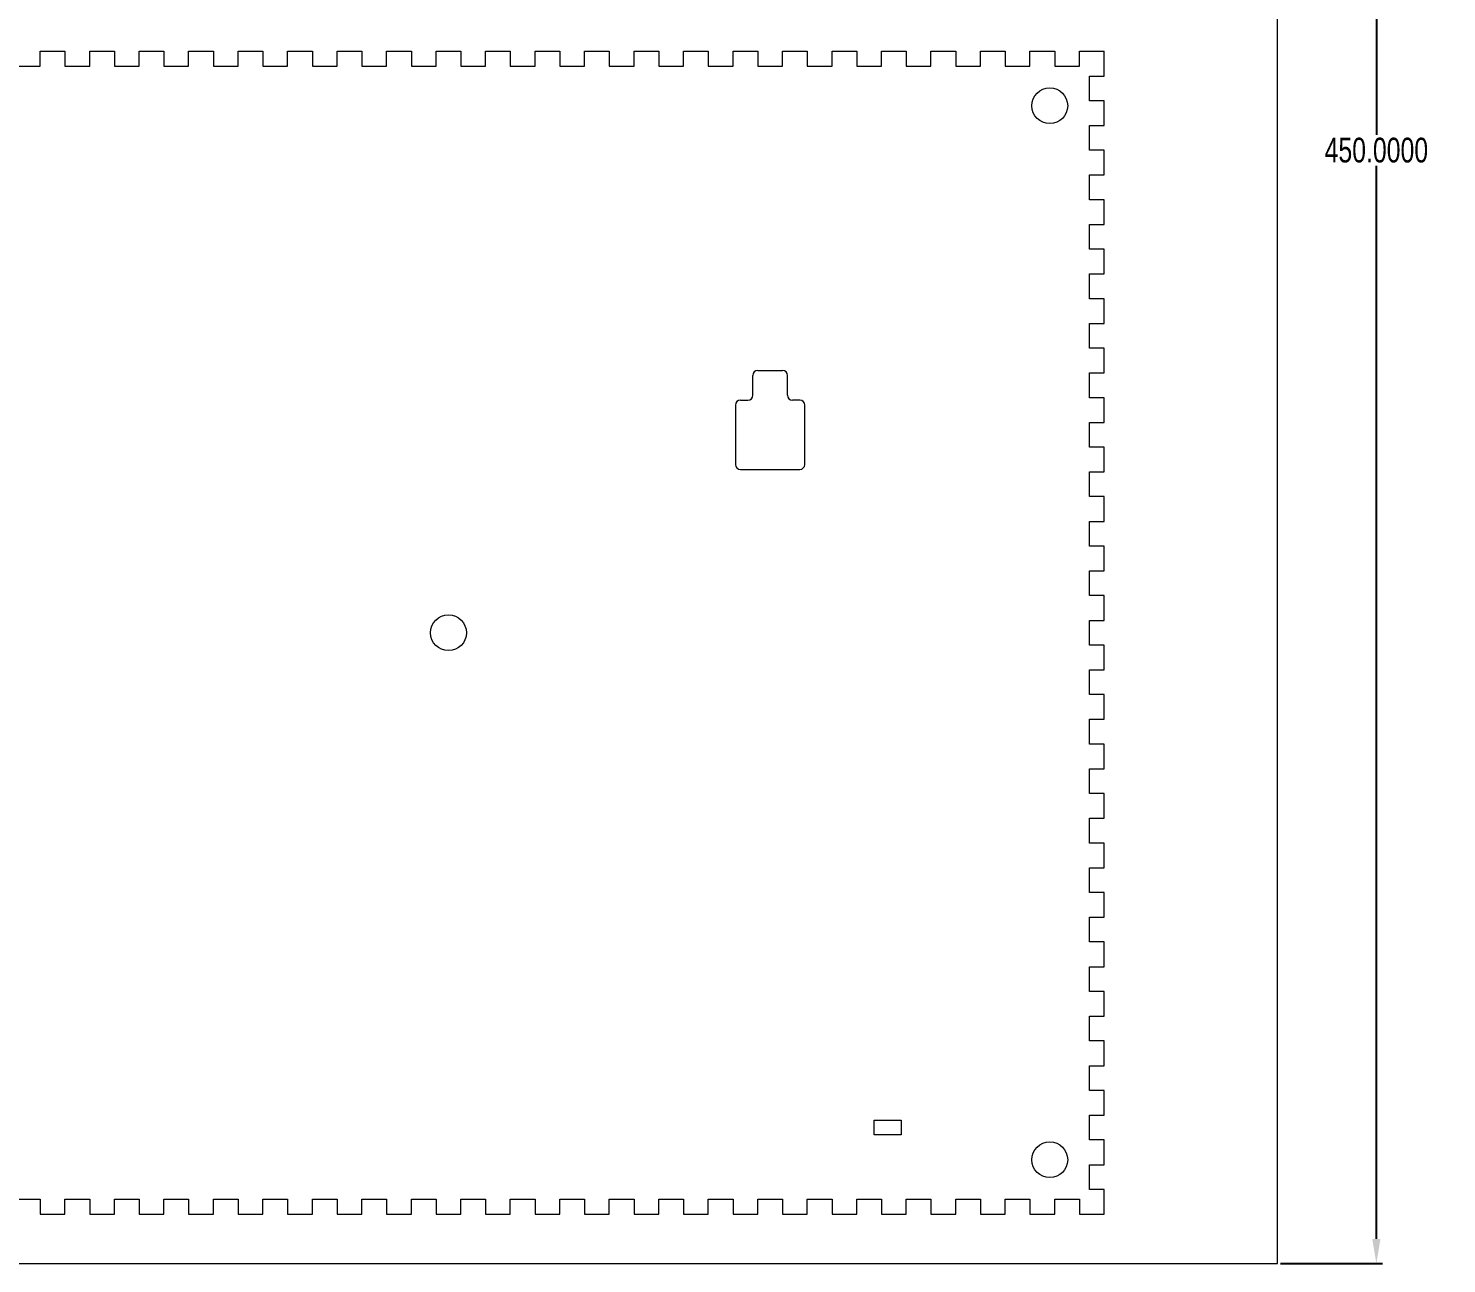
# Model space of a CAD drawing. Header units: millimetres. Extents: x 0 to 634, y 0 to 463.
# Drawn here: x 347.6 to 634.2, y 0 to 249.6 of the extents above; entities that cross this region are included whole.
import ezdxf

# ---------------------------------------------------------------- set-up
doc = ezdxf.new("R2010")
doc.units = ezdxf.units.MM
doc.header["$MEASUREMENT"] = 0
doc.layers.get('0').update_dxf_attribs({"linetype": 'CONTINUOUS', "lineweight": 0})
doc.layers.get('Defpoints').update_dxf_attribs({"linetype": 'CONTINUOUS'})
doc.styles.get("Standard").update_dxf_attribs({"font": 'txt', "width": 0.75})
doc.dimstyles.get("Standard").update_dxf_attribs({"dimtxt": 2.5, "dimasz": 2.5, "dimexe": 1.25, "dimexo": 0.625, "dimtad": 1, "dimtxsty": 'Standard', "dimcen": 2.5, "dimadec": 0, "dimazin": 0, "dimtfac": 1, "dimtmove": 0, "dimatfit": 3, "dimfxl": 1, "dimarcsym": 0})

# ---------------------------------------------------------------- blocks, each defined once
blk = doc.blocks.new('*D2')
at = {"color": 0, "linetype": 'Continuous', "lineweight": -2, "transparency": 16777216}
for p, q in [((600.62, 450), (621.25, 450)), ((620, 445), (620, 228.12)), ((620, 5), (620, 221.88)), ((600.62, 0), (621.25, 0))]:
    blk.add_line(p, q, dxfattribs=at)
at = {"color": 0, "linetype": 'Continuous', "transparency": 16777216}
for points in [[(619.17, 445), (620.83, 445), (620, 450)], [(619.17, 5), (620.83, 5), (620, 0)]]:
    blk.add_solid(points, dxfattribs=at)
at = {"layer": 'Defpoints', "color": 0, "linetype": 'Continuous', "transparency": 16777216}
for p in [(600, 450), (600, 0), (620, 0)]:
    blk.add_point(p, dxfattribs=at)
at = {"color": 0, "linetype": 'Continuous', "transparency": 16777216, "insert": (620, 225), "char_height": 5, "attachment_point": 5}
blk.add_mtext('\\A1;450.0000', dxfattribs=at)

msp = doc.modelspace()

# ---------------------------------------------------------------- linework, layer by layer
for p, q in [((350, 242), (350, 245)), ((350, 245), (355, 245)), ((355, 245), (355, 242)), ((360, 242), (360, 245)), ((360, 245), (365, 245)), ((365, 245), (365, 242)), ((370, 242), (370, 245)), ((370, 245), (375, 245)), ((375, 245), (375, 242)), ((380, 242), (380, 245)), ((380, 245), (385, 245)), ((385, 245), (385, 242)), ((390, 242), (390, 245)), ((390, 245), (395, 245)), ((395, 245), (395, 242)), ((400, 242), (400, 245)), ((400, 245), (405, 245)), ((405, 245), (405, 242)), ((410, 242), (410, 245)), ((410, 245), (415, 245)), ((415, 245), (415, 242)), ((420, 242), (420, 245)), ((420, 245), (425, 245)), ((425, 245), (425, 242)), ((430, 242), (430, 245)), ((430, 245), (435, 245)), ((435, 245), (435, 242)), ((440, 242), (440, 245)), ((440, 245), (445, 245)), ((445, 245), (445, 242)), ((450, 242), (450, 245)), ((450, 245), (455, 245)), ((455, 245), (455, 242)), ((460, 242), (460, 245)), ((460, 245), (465, 245)), ((465, 245), (465, 242)), ((470, 242), (470, 245)), ((470, 245), (475, 245)), ((475, 245), (475, 242)), ((480, 242), (480, 245)), ((480, 245), (485, 245)), ((485, 245), (485, 242)), ((490, 242), (490, 245)), ((490, 245), (495, 245)), ((495, 245), (495, 242)), ((500, 242), (500, 245)), ((500, 245), (505, 245)), ((505, 245), (505, 242)), ((510, 242), (510, 245)), ((510, 245), (515, 245)), ((515, 245), (515, 242)), ((520, 242), (520, 245)), ((520, 245), (525, 245)), ((525, 245), (525, 242)), ((530, 242), (530, 245)), ((530, 245), (535, 245)), ((535, 245), (535, 242)), ((540, 242), (540, 245)), ((540, 245), (545, 245)), ((545, 245), (545, 242)), ((550, 242), (550, 245)), ((550, 245), (555, 245)), ((555, 245), (555, 242)), ((560, 242), (560, 245)), ((560, 245), (565, 245)), ((565, 240), (565, 245)), ((345, 242), (350, 242)), ((355, 242), (360, 242)), ((365, 242), (370, 242)), ((375, 242), (380, 242)), ((385, 242), (390, 242)), ((395, 242), (400, 242)), ((405, 242), (410, 242)), ((415, 242), (420, 242)), ((425, 242), (430, 242)), ((435, 242), (440, 242)), ((445, 242), (450, 242)), ((455, 242), (460, 242)), ((465, 242), (470, 242)), ((475, 242), (480, 242)), ((485, 242), (490, 242)), ((495, 242), (500, 242)), ((505, 242), (510, 242)), ((515, 242), (520, 242)), ((525, 242), (530, 242)), ((535, 242), (540, 242)), ((545, 242), (550, 242)), ((555, 242), (560, 242)), ((562, 235), (562, 240)), ((562, 240), (565, 240)), ((565, 235), (562, 235)), ((565, 230), (565, 235)), ((562, 225), (562, 230)), ((562, 230), (565, 230)), ((565, 225), (562, 225)), ((565, 220), (565, 225)), ((562, 215), (562, 220)), ((562, 220), (565, 220)), ((565, 215), (562, 215)), ((565, 210), (565, 215)), ((562, 205), (562, 210)), ((562, 210), (565, 210)), ((565, 205), (562, 205)), ((565, 200), (565, 205)), ((562, 195), (562, 200)), ((562, 200), (565, 200)), ((565, 195), (562, 195)), ((565, 190), (565, 195)), ((562, 185), (562, 190)), ((562, 190), (565, 190)), ((565, 185), (562, 185)), ((565, 180), (565, 185)), ((494, 175.5), (494, 179.5)), ((495, 180.5), (500, 180.5)), ((501, 175.5), (501, 179.5)), ((562, 175), (562, 180)), ((562, 180), (565, 180)), ((565, 175), (562, 175)), ((565, 170), (565, 175)), ((490.5, 173.5), (490.5, 161.5)), ((491.5, 174.5), (493, 174.5)), ((503.5, 174.5), (502, 174.5)), ((504.5, 161.5), (504.5, 173.5)), ((562, 165), (562, 170)), ((562, 170), (565, 170)), ((565, 165), (562, 165)), ((565, 160), (565, 165)), ((491.5, 160.5), (503.5, 160.5)), ((562, 155), (562, 160)), ((562, 160), (565, 160)), ((565, 155), (562, 155)), ((565, 150), (565, 155)), ((562, 145), (562, 150)), ((562, 150), (565, 150)), ((565, 145), (562, 145)), ((565, 140), (565, 145)), ((562, 135), (562, 140)), ((562, 140), (565, 140)), ((565, 135), (562, 135)), ((565, 130), (565, 135)), ((562, 125), (562, 130)), ((562, 130), (565, 130)), ((565, 125), (562, 125)), ((565, 120), (565, 125)), ((562, 115), (562, 120)), ((562, 120), (565, 120)), ((565, 115), (562, 115)), ((565, 110), (565, 115)), ((562, 105), (562, 110)), ((562, 110), (565, 110)), ((565, 105), (562, 105)), ((565, 100), (565, 105)), ((562, 95), (562, 100)), ((562, 100), (565, 100)), ((565, 95), (562, 95)), ((565, 90), (565, 95)), ((562, 85), (562, 90)), ((562, 90), (565, 90)), ((565, 85), (562, 85)), ((565, 80), (565, 85)), ((562, 75), (562, 80)), ((562, 80), (565, 80)), ((565, 75), (562, 75)), ((565, 70), (565, 75)), ((562, 65), (562, 70)), ((562, 70), (565, 70)), ((565, 65), (562, 65)), ((565, 60), (565, 65)), ((562, 55), (562, 60)), ((562, 60), (565, 60)), ((565, 55), (562, 55)), ((565, 50), (565, 55)), ((562, 45), (562, 50)), ((562, 50), (565, 50)), ((565, 45), (562, 45)), ((565, 40), (565, 45)), ((562, 35), (562, 40)), ((562, 40), (565, 40)), ((565, 35), (562, 35)), ((565, 30), (565, 35)), ((518.5, 29), (524, 29)), ((518.5, 26), (518.5, 29)), ((524, 29), (524, 26)), ((562, 25), (562, 30)), ((562, 30), (565, 30)), ((524, 26), (518.5, 26)), ((565, 25), (562, 25)), ((565, 20), (565, 25)), ((562, 15), (562, 20)), ((562, 20), (565, 20)), ((565, 15), (562, 15)), ((565, 10), (565, 15)), ((345, 13), (350, 13)), ((350, 13), (350, 10)), ((355, 10), (355, 13)), ((355, 13), (360, 13)), ((360, 13), (360, 10)), ((365, 10), (365, 13)), ((365, 13), (370, 13)), ((370, 13), (370, 10)), ((375, 10), (375, 13)), ((375, 13), (380, 13)), ((380, 13), (380, 10)), ((385, 10), (385, 13)), ((385, 13), (390, 13)), ((390, 13), (390, 10)), ((395, 10), (395, 13)), ((395, 13), (400, 13)), ((400, 13), (400, 10)), ((405, 10), (405, 13)), ((405, 13), (410, 13)), ((410, 13), (410, 10)), ((415, 10), (415, 13)), ((415, 13), (420, 13)), ((420, 13), (420, 10)), ((425, 10), (425, 13)), ((425, 13), (430, 13)), ((430, 13), (430, 10)), ((435, 10), (435, 13)), ((435, 13), (440, 13)), ((440, 13), (440, 10)), ((445, 10), (445, 13)), ((445, 13), (450, 13)), ((450, 13), (450, 10)), ((455, 10), (455, 13)), ((455, 13), (460, 13)), ((460, 13), (460, 10)), ((465, 10), (465, 13)), ((465, 13), (470, 13)), ((470, 13), (470, 10)), ((475, 10), (475, 13)), ((475, 13), (480, 13)), ((480, 13), (480, 10)), ((485, 10), (485, 13)), ((485, 13), (490, 13)), ((490, 13), (490, 10)), ((495, 10), (495, 13)), ((495, 13), (500, 13)), ((500, 13), (500, 10)), ((505, 10), (505, 13)), ((505, 13), (510, 13)), ((510, 13), (510, 10)), ((515, 10), (515, 13)), ((515, 13), (520, 13)), ((520, 13), (520, 10)), ((525, 10), (525, 13)), ((525, 13), (530, 13)), ((530, 13), (530, 10)), ((535, 10), (535, 13)), ((535, 13), (540, 13)), ((540, 13), (540, 10)), ((545, 10), (545, 13)), ((545, 13), (550, 13)), ((550, 13), (550, 10)), ((555, 10), (555, 13)), ((555, 13), (560, 13)), ((560, 13), (560, 10)), ((350, 10), (355, 10)), ((360, 10), (365, 10)), ((370, 10), (375, 10)), ((380, 10), (385, 10)), ((390, 10), (395, 10)), ((400, 10), (405, 10)), ((410, 10), (415, 10)), ((420, 10), (425, 10)), ((430, 10), (435, 10)), ((440, 10), (445, 10)), ((450, 10), (455, 10)), ((460, 10), (465, 10)), ((470, 10), (475, 10)), ((480, 10), (485, 10)), ((490, 10), (495, 10)), ((500, 10), (505, 10)), ((510, 10), (515, 10)), ((520, 10), (525, 10)), ((530, 10), (535, 10)), ((540, 10), (545, 10)), ((550, 10), (555, 10)), ((560, 10), (565, 10))]:
    msp.add_line(p, q)
at = {"linetype": 'Continuous'}
msp.add_lwpolyline([(0, 0), (600, 0), (600, 450), (0, 450)], close=True, dxfattribs=at)
for centre in [(554, 234), (432.5, 127.5), (554, 21)]:
    msp.add_circle(centre, 3.625, dxfattribs=at)
for centre, start, end in [((495, 179.5), 90, 180), ((500, 179.5), 0, 90), ((493, 175.5), 270, 0), ((502, 175.5), 180, 270), ((491.5, 173.5), 90, 180), ((503.5, 173.5), 0, 90), ((491.5, 161.5), 180, 270), ((503.5, 161.5), 270, 0)]:
    msp.add_arc(centre, 1, start, end)

# ---------------------------------------------------------------- dimensions: what is measured, and where the dimension line sits
at = {"color": 3, "linetype": 'Continuous'}
dim = msp.add_linear_dim(base=(620, 0), p1=(600, 450), p2=(600, 0), angle=90, dimstyle='Standard', override={"dimtxt": 5, "dimasz": 5, "dimtad": 0, "dimtih": 1, "dimtoh": 1, "dimdec": 4, "dimzin": 0, "dimdsep": 46, "dimcen": 0.09, "dimtdec": 4, "dimtofl": 0, "dimtolj": 1, "dimtzin": 0}, dxfattribs=at)
dim.commit()
dim.dimension.update_dxf_attribs({"geometry": '*D2', "text_midpoint": (620, 225)})

doc.saveas('drawing.dxf')
